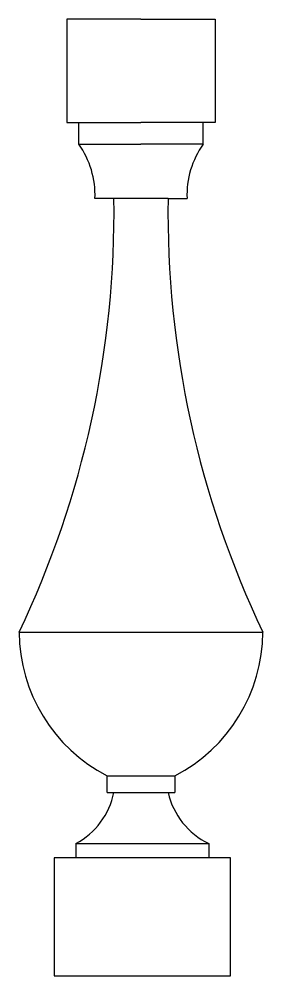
# Model space of a CAD drawing. Header units: millimetres. Extents: x 7.6 to 30.1, y 134.5 to 222.7.
import ezdxf

# ---------------------------------------------------------------- set-up
doc = ezdxf.new("R2010")
doc.units = ezdxf.units.MM

# ---------------------------------------------------------------- blocks, each defined once
blk = doc.blocks.new('Columna_2')
for p, q in [((-0.125, 88.24), (-6.975, 88.24)), ((-6.975, 88.24), (-6.975, 78.7)), ((-0.125, 88.24), (6.725, 88.24)), ((6.725, 88.24), (6.725, 78.7)), ((-6.975, 78.7), (-5.875, 78.7)), ((-5.875, 76.7), (-5.875, 78.7)), ((-5.875, 78.7), (-0.125, 78.7)), ((5.625, 78.7), (-0.125, 78.7)), ((5.625, 76.7), (5.625, 78.7)), ((6.725, 78.7), (5.625, 78.7)), ((-5.875, 76.7), (-0.125, 76.7)), ((5.625, 76.7), (-0.125, 76.7)), ((-2.625, 71.7), (-4.375, 71.7)), ((2.375, 71.7), (-2.625, 71.7)), ((2.375, 71.7), (4.125, 71.7)), ((-11.375, 31.7), (11.125, 31.7)), ((-3.25, 16.9), (-3.25, 18.45)), ((-3.25, 18.45), (3, 18.45)), ((3, 18.45), (3, 16.9)), ((-3.25, 16.9), (3, 16.9)), ((-6.125, 12.2), (6.125, 12.2)), ((-6.125, 12.2), (-6.125, 10.9)), ((6.125, 12.2), (6.125, 10.9)), ((8.125, 10.9), (-8.125, 10.9)), ((-8.125, 10.9), (-8.125, 0)), ((8.125, 0), (8.125, 10.9)), ((-8.125, 0), (8.125, 0))]:
    blk.add_line(p, q)
for centre, radius, start, end in [((-12.368, 72.027), 8, 357.65734, 35.74115), ((12.118, 72.027), 8, 144.25885, 182.34266), ((-92.616, 70.429), 90, 334.51234, 0.80949), ((92.366, 70.429), 90, 179.19051, 205.48766), ((3.625, 31.782), 15, 180.31253, 242.72135), ((-3.875, 31.782), 15, 297.27865, 359.68747), ((-9.474, 18.347), 7, 298.58107, 348.07023), ((9.191, 18.493), 7, 193.15095, 244.01985)]:
    blk.add_arc(centre, radius, start, end)

msp = doc.modelspace()

# ---------------------------------------------------------------- block references
msp.add_blockref('Columna_2', (19.013, 134.48))

doc.saveas('drawing.dxf')
